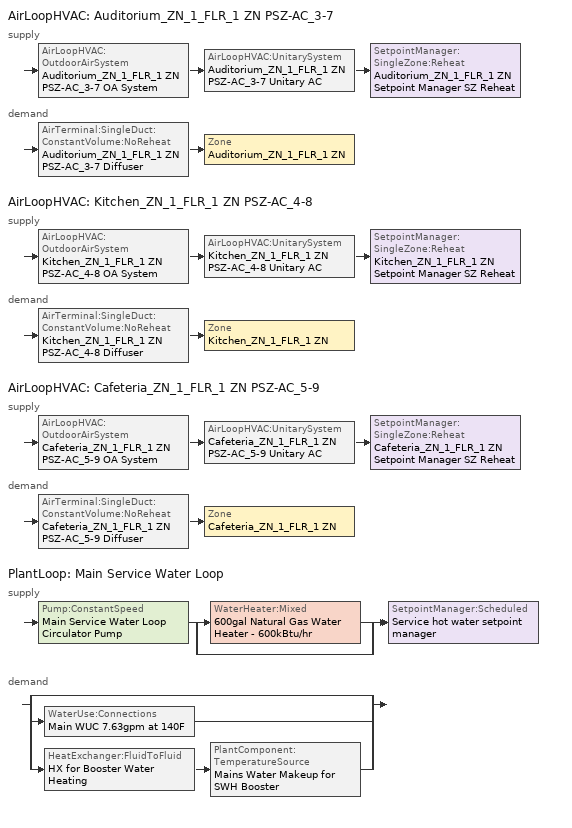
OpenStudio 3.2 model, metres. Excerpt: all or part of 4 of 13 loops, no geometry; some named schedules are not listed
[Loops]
AirLoopHVAC 'Auditorium_ZN_1_FLR_1 ZN PSZ-AC_3-7'
 supply: AirLoopHVAC:OutdoorAirSystem 'Auditorium_ZN_1_FLR_1 ZN PSZ-AC_3-7 OA System' > AirLoopHVAC:UnitarySystem 'Auditorium_ZN_1_FLR_1 ZN PSZ-AC_3-7 Unitary AC' > SetpointManager:SingleZone:Reheat 'Auditorium_ZN_1_FLR_1 ZN Setpoint Manager SZ Reheat'
 demand: AirTerminal:SingleDuct:ConstantVolume:NoReheat 'Auditorium_ZN_1_FLR_1 ZN PSZ-AC_3-7 Diffuser' > Zone 'Auditorium_ZN_1_FLR_1 ZN'
AirLoopHVAC 'Kitchen_ZN_1_FLR_1 ZN PSZ-AC_4-8'
 supply: AirLoopHVAC:OutdoorAirSystem 'Kitchen_ZN_1_FLR_1 ZN PSZ-AC_4-8 OA System' > AirLoopHVAC:UnitarySystem 'Kitchen_ZN_1_FLR_1 ZN PSZ-AC_4-8 Unitary AC' > SetpointManager:SingleZone:Reheat 'Kitchen_ZN_1_FLR_1 ZN Setpoint Manager SZ Reheat'
 demand: AirTerminal:SingleDuct:ConstantVolume:NoReheat 'Kitchen_ZN_1_FLR_1 ZN PSZ-AC_4-8 Diffuser' > Zone 'Kitchen_ZN_1_FLR_1 ZN'
AirLoopHVAC 'Cafeteria_ZN_1_FLR_1 ZN PSZ-AC_5-9'
 supply: AirLoopHVAC:OutdoorAirSystem 'Cafeteria_ZN_1_FLR_1 ZN PSZ-AC_5-9 OA System' > AirLoopHVAC:UnitarySystem 'Cafeteria_ZN_1_FLR_1 ZN PSZ-AC_5-9 Unitary AC' > SetpointManager:SingleZone:Reheat 'Cafeteria_ZN_1_FLR_1 ZN Setpoint Manager SZ Reheat'
 demand: AirTerminal:SingleDuct:ConstantVolume:NoReheat 'Cafeteria_ZN_1_FLR_1 ZN PSZ-AC_5-9 Diffuser' > Zone 'Cafeteria_ZN_1_FLR_1 ZN'
PlantLoop 'Main Service Water Loop'
 supply: Pump:ConstantSpeed 'Main Service Water Loop Circulator Pump' > split
  | WaterHeater:Mixed '600gal Natural Gas Water Heater - 600kBtu/hr'
  | bypass
  join > SetpointManager:Scheduled 'Service hot water setpoint manager'
 demand: split
  | bypass
  | WaterUse:Connections 'Main WUC 7.63gpm at 140F'
  | HeatExchanger:FluidToFluid 'HX for Booster Water Heating' > PlantComponent:TemperatureSource 'Mains Water Makeup for SWH Booster'
[Sizing:Zone] Zone Cooling Design Supply Air Temperature Input Method=SupplyAirTemperature; Zone Cooling Design Supply Air Temperature {C}=12.7778; Zone Cooling Design Supply Air Temperature Difference {deltaC}=11.11; Zone Heating Design Supply Air Temperature Input Method=SupplyAirTemperature; Zone Heating Design Supply Air Temperature Difference {deltaC}=11.11; Zone Cooling Design Supply Air Humidity Ratio {kg-H2O/kg-air}=0.0085; Zone Heating Design Supply Air Humidity Ratio {kg-H2O/kg-air}=0.008; Cooling Design Air Flow Method=DesignDay; Heating Design Air Flow Method=DesignDay; Account for Dedicated Outdoor Air System=No; Dedicated Outdoor Air System Control Strategy=NeutralSupplyAir; Dedicated Outdoor Air Low Setpoint Temperature for Design {C}=autosize; Dedicated Outdoor Air High Setpoint Temperature for Design {C}=autosize
Name | Zone Heating Design Supply Air Temperature {C}
Auditorium_ZN_1_FLR_1 ZN; Cafeteria_ZN_1_FLR_1 ZN; Kitchen_ZN_1_FLR_1 ZN | 50
Mech_ZN_1_FLR_1 ZN | 40
[Zone equipment]
Auditorium_ZN_1_FLR_1 ZN: Auditorium_ZN_1_FLR_1 ZN PSZ-AC_3-7 Diffuser
Cafeteria_ZN_1_FLR_1 ZN: Cafeteria_ZN_1_FLR_1 ZN PSZ-AC_5-9 Diffuser
Kitchen_ZN_1_FLR_1 ZN: Kitchen_ZN_1_FLR_1 ZN PSZ-AC_4-8 Diffuser, Kitchen_ZN_1_FLR_1 ZN Exhaust Fan
[PlantLoop]
Main Service Water Loop: Glycol Concentration=0; Maximum Loop Temperature {C}=60; Minimum Loop Temperature {C}=10; Plant Loop Volume {m3}=Autocalculate; Load Distribution Scheme=Optimal
[Sizing:Plant]
Main Service Water Loop: Loop Type=Heating; Design Loop Exit Temperature {C}=60; Loop Design Temperature Difference {deltaC}=5; Sizing Option=NonCoincident; Zone Timesteps in Averaging Window=1; Coincident Sizing Factor Mode=None
[SetpointManager:Scheduled]
Service hot water setpoint manager: Control Variable=Temperature; Schedule=Service Water Loop Temp - 140F
[Pump:ConstantSpeed]
Main Service Water Loop Circulator Pump: Rated Flow Rate {m3/s}=autosize; Rated Pump Head {Pa}=34026; Rated Power Consumption {W}=autosize; Motor Efficiency=0.3; Fraction of Motor Inefficiencies to Fluid Stream=0; Pump Control Type=Intermittent; Design Power Sizing Method=PowerPerFlowPerPressure; Design Electric Power per Unit Flow Rate {W/(m3/s)}=348701.1; Design Shaft Power per Unit Flow Rate per Unit Head {W-s/m3-Pa}=1.28205
[AirLoopHVAC] Availability Schedule=SchoolSecondary HVACOperationSchd; Design Supply Air Flow Rate {m3/s}=autosize; Design Return Air Flow Fraction of Supply Air Flow=1
Auditorium_ZN_1_FLR_1 ZN PSZ-AC_3-7; Kitchen_ZN_1_FLR_1 ZN PSZ-AC_4-8; Cafeteria_ZN_1_FLR_1 ZN PSZ-AC_5-9
[Sizing:System] Type of Load to Size On=Sensible; Design Outdoor Air Flow Rate {m3/s}=Autosize; Central Heating Maximum System Air Flow Ratio=1; Preheat Design Temperature {C}=7.22222; Preheat Design Humidity Ratio {kg-H2O/kg-Air}=0.008; Precool Design Temperature {C}=12.7778; Precool Design Humidity Ratio {kg-H2O/kg-Air}=0.008; Central Cooling Design Supply Air Temperature {C}=12.7778; Central Heating Design Supply Air Temperature {C}=50; Sizing Option=Coincident; 100% Outdoor Air in Cooling=No; 100% Outdoor Air in Heating=No; Central Cooling Design Supply Air Humidity Ratio {kg-H2O/kg-Air}=0.0085; Central Heating Design Supply Air Humidity Ratio {kg-H2O/kg-Air}=0.008; Cooling Design Air Flow Method=DesignDay; Cooling Design Air Flow Rate {m3/s}=0; Heating Design Air Flow Method=DesignDay; Heating Design Air Flow Rate {m3/s}=0; System Outdoor Air Method=ZoneSum; Zone Maximum Outdoor Air Fraction=1; Cooling Supply Air Flow Rate Per Floor Area {m3/s-m2}=0.00996765; Cooling Fraction of Autosized Cooling Supply Air Flow Rate=1; Cooling Supply Air Flow Rate Per Unit Cooling Capacity {m3/s-W}=3.94755e-05; Heating Supply Air Flow Rate Per Floor Area {m3/s-m2}=0.00996765; Heating Fraction of Autosized Heating Supply Air Flow Rate=1; Heating Fraction of Autosized Cooling Supply Air Flow Rate=1; Heating Supply Air Flow Rate Per Unit Heating Capacity {m3/s-W}=3.15882e-05; Cooling Design Capacity Method=CoolingDesignCapacity; Cooling Design Capacity {W}=autosize; Cooling Design Capacity Per Floor Area {W/m2}=234.7; Fraction of Autosized Cooling Design Capacity=1; Heating Design Capacity Method=HeatingDesignCapacity; Heating Design Capacity {W}=autosize; Heating Design Capacity Per Floor Area {W/m2}=157; Fraction of Autosized Heating Design Capacity=1; Central Cooling Capacity Control Method=OnOff
Auditorium_ZN_1_FLR_1 ZN PSZ-AC_3-7; Kitchen_ZN_1_FLR_1 ZN PSZ-AC_4-8; Cafeteria_ZN_1_FLR_1 ZN PSZ-AC_5-9
[Controller:OutdoorAir] Minimum Outdoor Air Flow Rate {m3/s}=autosize; Maximum Outdoor Air Flow Rate {m3/s}=Autosize; Economizer Control Type=NoEconomizer; Economizer Control Action Type=ModulateFlow; Economizer Maximum Limit Dry-Bulb Temperature {C}=28; Economizer Maximum Limit Enthalpy {J/kg}=64000; Lockout Type=NoLockout; Minimum Limit Type=FixedMinimum; Minimum Outdoor Air Schedule=SchoolSecondary MinOA_MotorizedDamper_Sched; High Humidity Control=No; Heat Recovery Bypass Control Type=BypassWhenWithinEconomizerLimits
Name | Controller Mechanical Ventilation
Auditorium_ZN_1_FLR_1 ZN PSZ-AC_3-7 OA System Controller | Controller Mechanical Ventilation 3
Kitchen_ZN_1_FLR_1 ZN PSZ-AC_4-8 OA System Controller | Controller Mechanical Ventilation 4
Cafeteria_ZN_1_FLR_1 ZN PSZ-AC_5-9 OA System Controller | Controller Mechanical Ventilation 5
[Controller:MechanicalVentilation] Availability Schedule=Always On Discrete
Controller Mechanical Ventilation 3; Controller Mechanical Ventilation 4; Controller Mechanical Ventilation 5
[AirLoopHVAC:OutdoorAirSystem]
Name | Controller
Auditorium_ZN_1_FLR_1 ZN PSZ-AC_3-7 OA System | Auditorium_ZN_1_FLR_1 ZN PSZ-AC_3-7 OA System Controller
Kitchen_ZN_1_FLR_1 ZN PSZ-AC_4-8 OA System | Kitchen_ZN_1_FLR_1 ZN PSZ-AC_4-8 OA System Controller
Cafeteria_ZN_1_FLR_1 ZN PSZ-AC_5-9 OA System | Cafeteria_ZN_1_FLR_1 ZN PSZ-AC_5-9 OA System Controller
[SetpointManager:SingleZone:Reheat] Minimum Supply Air Temperature {C}=12.7778; Maximum Supply Air Temperature {C}=50
Name | Control Zone
Auditorium_ZN_1_FLR_1 ZN Setpoint Manager SZ Reheat | Auditorium_ZN_1_FLR_1 ZN
Kitchen_ZN_1_FLR_1 ZN Setpoint Manager SZ Reheat | Kitchen_ZN_1_FLR_1 ZN
Cafeteria_ZN_1_FLR_1 ZN Setpoint Manager SZ Reheat | Cafeteria_ZN_1_FLR_1 ZN
[Coil:Heating:Gas] Availability Schedule=Always On Discrete; Gas Burner Efficiency=0.8; Nominal Capacity {W}=AutoSize; Parasitic Electric Load {W}=0; Parasitic Gas Load {W}=0
Auditorium_ZN_1_FLR_1 ZN PSZ-AC_3-7 Gas Htg Coil; Kitchen_ZN_1_FLR_1 ZN PSZ-AC_4-8 Gas Htg Coil; Cafeteria_ZN_1_FLR_1 ZN PSZ-AC_5-9 Gas Htg Coil
[Coil:Heating:Electric] Availability Schedule=Always Off Discrete; Efficiency=1; Nominal Capacity {W}=0
Auditorium_ZN_1_FLR_1 ZN PSZ-AC_3-7 No Heat; Kitchen_ZN_1_FLR_1 ZN PSZ-AC_4-8 No Heat; Cafeteria_ZN_1_FLR_1 ZN PSZ-AC_5-9 No Heat
[Coil:Cooling:DX:TwoSpeed] Availability Schedule=Always On Discrete; Rated High Speed Total Cooling Capacity {W}=Autosize; Rated High Speed Sensible Heat Ratio=Autosize; Rated High Speed COP {W/W}=3; Rated High Speed Air Flow Rate {m3/s}=Autosize; Unit Internal Static Air Pressure {Pa}=773.3; Rated Low Speed Total Cooling Capacity {W}=Autosize; Rated Low Speed Sensible Heat Ratio=0.69; Rated Low Speed COP {W/W}=3; Condenser Type=AirCooled; Minimum Outdoor Dry-Bulb Temperature for Compressor Operation {C}=-25; High Speed Evaporative Condenser Effectiveness=0; High Speed Evaporative Condenser Air Flow Rate {m3/s}=Autosize; High Speed Evaporative Condenser Pump Rated Power Consumption {W}=Autosize; Low Speed Evaporative Condenser Effectiveness=0; Low Speed Evaporative Condenser Air Flow Rate {m3/s}=Autosize; Low Speed Evaporative Condenser Pump Rated Power Consumption {W}=Autosize; Basin Heater Capacity {W/K}=10; Basin Heater Setpoint Temperature {C}=2
Name | Total Cooling Capacity Function of Temperature Curve | Total Cooling Capacity Function of Flow Fraction Curve | Energy Input Ratio Function of Temperature Curve | Energy Input Ratio Function of Flow Fraction Curve | Part Load Fraction Correlation Curve | Low Speed Total Cooling Capacity Function of Temperature Curve | Low Speed Energy Input Ratio Function of Temperature Curve
Auditorium_ZN_1_FLR_1 ZN PSZ-AC_3-7 2spd DX AC Clg Coil | Curve Biquadratic 23 | Curve Quadratic 17 | Curve Biquadratic 24 | Curve Quadratic 18 | Curve Quadratic 19 | Curve Biquadratic 25 | Curve Biquadratic 26
Kitchen_ZN_1_FLR_1 ZN PSZ-AC_4-8 2spd DX AC Clg Coil | Curve Biquadratic 31 | Curve Quadratic 23 | Curve Biquadratic 32 | Curve Quadratic 24 | Curve Quadratic 25 | Curve Biquadratic 33 | Curve Biquadratic 34
Cafeteria_ZN_1_FLR_1 ZN PSZ-AC_5-9 2spd DX AC Clg Coil | Curve Biquadratic 39 | Curve Quadratic 29 | Curve Biquadratic 40 | Curve Quadratic 30 | Curve Quadratic 31 | Curve Biquadratic 41 | Curve Biquadratic 42
[Fan:OnOff] Availability Schedule=Always On Discrete; Fan Total Efficiency=0.54; Pressure Rise {Pa}=622.722; Maximum Flow Rate {m3/s}=autosize; Motor Efficiency=0.9; Motor In Airstream Fraction=1
Name | Fan Power Ratio Function of Speed Ratio Curve | Fan Efficiency Ratio Function of Speed Ratio Curve
Auditorium_ZN_1_FLR_1 ZN PSZ-AC_3-7 Fan | Fan On Off Power Curve 2 | Fan On Off Efficiency Curve 2
Kitchen_ZN_1_FLR_1 ZN PSZ-AC_4-8 Fan | Fan On Off Power Curve 3 | Fan On Off Efficiency Curve 3
Cafeteria_ZN_1_FLR_1 ZN PSZ-AC_5-9 Fan | Fan On Off Power Curve 4 | Fan On Off Efficiency Curve 4
[AirLoopHVAC:UnitarySystem] Control Type=Load; Dehumidification Control Type=None; Availability Schedule=SchoolSecondary HVACOperationSchd; Fan Placement=DrawThrough; Supply Air Fan Operating Mode Schedule=SchoolSecondary HVACOperationSchd; DX Heating Coil Sizing Ratio=1; Use DOAS DX Cooling Coil=No; DOAS DX Cooling Coil Leaving Minimum Air Temperature {C}=2; Latent Load Control=SensibleOnlyLoadControl; Supply Air Flow Rate During Cooling Operation {m3/s}=Autosize; Supply Air Flow Rate During Heating Operation {m3/s}=Autosize; Supply Air Flow Rate When No Cooling or Heating is Required {m3/s}=Autosize; Maximum Supply Air Temperature {C}=80; Maximum Outdoor Dry-Bulb Temperature for Supplemental Heater Operation {C}=21; Maximum Cycling Rate {cycles/hr}=2.5; Heat Pump Time Constant {s}=60; Fraction of On-Cycle Power Use=0.01; Heat Pump Fan Delay Time {s}=60; Ancilliary On-Cycle Electric Power {W}=0; Ancilliary Off-Cycle Electric Power {W}=0
Name | Controlling Zone or Thermostat Location | Supply Fan | Heating Coil | Cooling Coil | Supplemental Heating Coil
Auditorium_ZN_1_FLR_1 ZN PSZ-AC_3-7 Unitary AC | Auditorium_ZN_1_FLR_1 ZN | Auditorium_ZN_1_FLR_1 ZN PSZ-AC_3-7 Fan | Auditorium_ZN_1_FLR_1 ZN PSZ-AC_3-7 Gas Htg Coil | Auditorium_ZN_1_FLR_1 ZN PSZ-AC_3-7 2spd DX AC Clg Coil | Auditorium_ZN_1_FLR_1 ZN PSZ-AC_3-7 No Heat
Kitchen_ZN_1_FLR_1 ZN PSZ-AC_4-8 Unitary AC | Kitchen_ZN_1_FLR_1 ZN | Kitchen_ZN_1_FLR_1 ZN PSZ-AC_4-8 Fan | Kitchen_ZN_1_FLR_1 ZN PSZ-AC_4-8 Gas Htg Coil | Kitchen_ZN_1_FLR_1 ZN PSZ-AC_4-8 2spd DX AC Clg Coil | Kitchen_ZN_1_FLR_1 ZN PSZ-AC_4-8 No Heat
Cafeteria_ZN_1_FLR_1 ZN PSZ-AC_5-9 Unitary AC | Cafeteria_ZN_1_FLR_1 ZN | Cafeteria_ZN_1_FLR_1 ZN PSZ-AC_5-9 Fan | Cafeteria_ZN_1_FLR_1 ZN PSZ-AC_5-9 Gas Htg Coil | Cafeteria_ZN_1_FLR_1 ZN PSZ-AC_5-9 2spd DX AC Clg Coil | Cafeteria_ZN_1_FLR_1 ZN PSZ-AC_5-9 No Heat
[AirTerminal:SingleDuct:ConstantVolume:NoReheat] Availability Schedule=Always On Discrete; Maximum Air Flow Rate {m3/s}=AutoSize
Auditorium_ZN_1_FLR_1 ZN PSZ-AC_3-7 Diffuser; Kitchen_ZN_1_FLR_1 ZN PSZ-AC_4-8 Diffuser; Cafeteria_ZN_1_FLR_1 ZN PSZ-AC_5-9 Diffuser
[Fan:ZoneExhaust]
Kitchen_ZN_1_FLR_1 ZN Exhaust Fan: Availability Schedule=SchoolSecondary Kitchen_Exhaust_SCH; Fan Total Efficiency=0.6; Pressure Rise {Pa}=0; Maximum Flow Rate {m3/s}=2.54852; Flow Fraction Schedule=SchoolSecondary Kitchen_Exhaust_SCH_DCV; System Availability Manager Coupling Mode=Decoupled; Balanced Exhaust Fraction Schedule=SchoolSecondary Kitchen Exhaust Fan Balanced Exhaust Fraction Schedule
[Refrigeration:System]
RefrSystem - Secondary School: Refrigeration Condenser=Refrigeration Condenser Air Cooled 1; Minimum Condensing Temperature {C}=21; Refrigeration System Working Fluid Type=R404a; Suction Temperature Control Type=ConstantSuctionTemperature; Suction Piping Zone=Kitchen_ZN_1_FLR_1 ZN
[Refrigeration:Case]
Case Secondary School: Availability Schedule=Always On Discrete; Zone=Kitchen_ZN_1_FLR_1 ZN; Rated Ambient Temperature {C}=23.8889; Rated Ambient Relative Humidity {percent}=55; Rated Total Cooling Capacity per Unit Length {W/m}=734; Rated Latent Heat Ratio=0.08; Rated Runtime Fraction=0.85; Case Length {m}=7.32; Case Operating Temperature {C}=2; Latent Case Credit Curve Type=CaseTemperatureMethod; Latent Case Credit Curve=Refrigeration Case Latent Credit Curve; Standard Case Fan Power per Unit Length {W/m}=55; Operating Case Fan Power per Unit Length {W/m}=55; Standard Case Lighting Power per Unit Length {W/m}=33; Installed Case Lighting Power per Unit Length {W/m}=33; Case Lighting Schedule=SchoolSecondary BLDG_LIGHT_SCH_2010; Fraction of Lighting Energy to Case=1; Anti-Sweat Heater Control Type=None; Humidity at Zero Anti-Sweat Heater Energy {percent}=0; Case Height {m}=1.5; Fraction of Anti-Sweat Heater Energy to Case=0.2; Case Defrost Power per Unit Length {W/m}=0; Case Defrost Type=None; Case Defrost Schedule=Refrigeration Defrost Schedule; Case Defrost Drip-Down Schedule=Refrigeration Defrost Schedule 1; Defrost Energy Correction Curve Type=None; Under Case HVAC Return Air Fraction=0.05; Refrigerated Case Restocking Schedule=SchoolSecondary Kitchen_ZN_1_FLR_1_Case:2_SELFCONTAINEDDISPLAYCASE_CaseStockingSched; Case Credit Fraction Schedule=Refrigeration Case Credit Schedule; Design Evaporator Temperature or Brine Inlet Temperature {C}=-5.56
[Refrigeration:WalkIn]
Walk-In Secondary School: Availability Schedule=Always On Discrete; Rated Coil Cooling Capacity {W}=5372.88; Operating Temperature {C}=-23; Rated Cooling Source Temperature {C}=-28.3333; Rated Total Heating Power {W}=0; Rated Cooling Coil Fan Power {W}=500; Rated Circulation Fan Power {W}=0; Rated Total Lighting Power {W}=241.56; Lighting Schedule=SchoolSecondary BLDG_LIGHT_SCH; Defrost Type=Electric; Defrost Control Type=TimeSchedule; Defrost Schedule=Refrigeration Defrost Schedule 2; Defrost Drip-Down Schedule=Refrigeration Defrost Schedule 3; Defrost Power {W}=3001.2; Temperature Termination Defrost Fraction to Ice=0.7; Restocking Schedule=SchoolSecondary Kitchen_ZN_1_FLR_1_Case:1_WALKINFREEZER_WalkInStockingSched; Insulated Floor Surface Area {m2}=22.2967; Insulated Floor U-Value {W/m2-K}=0.207; WalkIn Zone Boundary 1=Refrigeration Walk In Zone Boundary 1
[Refrigeration:WalkIn:ZoneBoundary]
Refrigeration Walk In Zone Boundary 1: Zone=Kitchen_ZN_1_FLR_1 ZN; Total Insulated Surface Area Facing Zone {m2}=43.4; Insulated Surface U-Value Facing Zone {W/m2-K}=0.235; Area of Stocking Doors Facing Zone {m2}=2; Height of Stocking Doors Facing Zone {m}=2; Stocking Door Opening Schedule Name Facing Zone=door_wi_sched; Stocking Door Opening Protection Type Facing Zone=StripCurtain
[Refrigeration:Condenser:AirCooled]
Refrigeration Condenser Air Cooled 1: Rated Effective Total Heat Rejection Rate Curve=Curve Linear 1; Rated Subcooling Temperature Difference {deltaC}=0; Condenser Fan Speed Control Type=Fixed; Rated Fan Power {W}=1198.05; Minimum Fan Air Flow Ratio=0.1
[WaterHeater:Mixed]
600gal Natural Gas Water Heater - 600kBtu/hr: Tank Volume {m3}=2.27125; Setpoint Temperature Schedule=Service Water Loop Temp - 140F; Deadband Temperature Difference {deltaC}=2; Maximum Temperature Limit {C}=60; Heater Control Type=Cycle; Heater Maximum Capacity {W}=175843; Heater Fuel Type=NaturalGas; Heater Thermal Efficiency=0.78; Off Cycle Parasitic Fuel Consumption Rate {W}=1268.35; Off Cycle Parasitic Fuel Type=NaturalGas; Off Cycle Parasitic Heat Fraction to Tank=0.8; On Cycle Parasitic Fuel Consumption Rate {W}=1268.35; On Cycle Parasitic Fuel Type=NaturalGas; Ambient Temperature Indicator=ThermalZone; Ambient Temperature Thermal Zone=Mech_ZN_1_FLR_1 ZN; Off Cycle Loss Coefficient to Ambient Temperature {W/K}=6; On Cycle Loss Coefficient to Ambient Temperature {W/K}=6; Use Side Effectiveness=1; Source Side Effectiveness=1; Use Side Design Flow Rate {m3/s}=autosize; Source Side Design Flow Rate {m3/s}=autosize; Indirect Water Heating Recovery Time {hr}=1.5; Source Side Flow Control Mode=IndirectHeatPrimarySetpoint
[WaterHeater:Sizing]
600gal Natural Gas Water Heater - 600kBtu/hr: Design Mode=PeakDraw; Time Storage Can Meet Peak Draw {hr}=0.538503; Time for Tank Recovery {hr}=0; Nominal Tank Volume for Autosizing Plant Connections {m3}=1
[WaterUse:Connections]
Main WUC 7.63gpm at 140F: Drain Water Heat Exchanger Type=None; Drain Water Heat Exchanger Destination=Plant; Water Use Equipment Name 1=Main Service Water Use 7.63gpm at 140F
[WaterUse:Equipment:Definition]
Main Service Water Use Def 7.63gpm: Peak Flow Rate {m3/s}=0.000481378; Target Temperature Schedule=Mixed Water At Faucet Temp - 140F; Sensible Fraction Schedule=Fraction Sensible - 0.2; Latent Fraction Schedule=Fraction Latent - 0.05
[WaterUse:Equipment]
Main Service Water Use 7.63gpm at 140F: Water Use Equipment Definition=Main Service Water Use Def 7.63gpm; Flow Rate Fraction Schedule=SchoolSecondary BLDG_SWH_SCH
[HeatExchanger:FluidToFluid]
HX for Booster Water Heating: Loop Demand Side Design Flow Rate {m3/s}=autosize; Loop Supply Side Design Flow Rate {m3/s}=autosize; Heat Exchange Model Type=Ideal; Heat Exchanger U-Factor Times Area Value {W/K}=autosize; Control Type=UncontrolledOn; Minimum Temperature Difference to Activate Heat Exchanger {deltaC}=0.01; Heat Transfer Metering End Use Type=LoopToLoop; Component Override Cooling Control Temperature Mode=Loop; Sizing Factor=1; Operation Minimum Temperature Limit {C}=0; Operation Maximum Temperature Limit {C}=100
[PlantComponent:TemperatureSource]
Mains Water Makeup for SWH Booster: Design Volume Flow Rate {m3/s}=autosize; Temperature Specification Type=Scheduled; Source Temperature {C}=8; Source Temperature Schedule=Mains Water Temperature
[Schedule:Constant]
Name | Value
Always On Discrete | 1
Always Off Discrete | 0
[Schedule:Ruleset]
Name | Default Day Schedule | Summer Design Day Schedule | Winter Design Day Schedule
SchoolSecondary BLDG_LIGHT_SCH_2010 | SchoolSecondary BLDG_LIGHT_SCH_2010 Default | SchoolSecondary BLDG_LIGHT_SCH_2010 Summer Design Day | SchoolSecondary BLDG_LIGHT_SCH_2010 Winter Design Day
SchoolSecondary HVACOperationSchd | SchoolSecondary HVACOperationSchd Default | SchoolSecondary HVACOperationSchd Summer Design Day | SchoolSecondary HVACOperationSchd Winter Design Day
SchoolSecondary MinOA_MotorizedDamper_Sched | SchoolSecondary MinOA_MotorizedDamper_Sched Default | SchoolSecondary MinOA_MotorizedDamper_Sched Summer Design Day | SchoolSecondary MinOA_MotorizedDamper_Sched Winter Design Day
SchoolSecondary Kitchen_Exhaust_SCH | SchoolSecondary Kitchen_Exhaust_SCH Default | SchoolSecondary Kitchen_Exhaust_SCH Summer Design Day | SchoolSecondary Kitchen_Exhaust_SCH Winter Design Day
SchoolSecondary Kitchen_Exhaust_SCH_DCV | SchoolSecondary Kitchen_Exhaust_SCH_DCV Default | SchoolSecondary Kitchen_Exhaust_SCH_DCV Summer Design Day | SchoolSecondary Kitchen_Exhaust_SCH_DCV Winter Design Day
SchoolSecondary Kitchen Exhaust Fan Balanced Exhaust Fraction Schedule | SchoolSecondary Kitchen Exhaust Fan Balanced Exhaust Fraction Schedule Default | SchoolSecondary Kitchen Exhaust Fan Balanced Exhaust Fraction Schedule Summer Design Day | SchoolSecondary Kitchen Exhaust Fan Balanced Exhaust Fraction Schedule Winter Design Day
SchoolSecondary Kitchen_ZN_1_FLR_1_Case:2_SELFCONTAINEDDISPLAYCASE_CaseStockingSched | SchoolSecondary Kitchen_ZN_1_FLR_1_Case:2_SELFCONTAINEDDISPLAYCASE_CaseStockingSched Default | SchoolSecondary Kitchen_ZN_1_FLR_1_Case:2_SELFCONTAINEDDISPLAYCASE_CaseStockingSched Summer Design Day | SchoolSecondary Kitchen_ZN_1_FLR_1_Case:2_SELFCONTAINEDDISPLAYCASE_CaseStockingSched Winter Design Day
Refrigeration Defrost Schedule | Refrigeration Defrost Schedule Default
Refrigeration Defrost Schedule 1 | Refrigeration Defrost Schedule Default 1
Refrigeration Case Credit Schedule | Refrigeration Case Credit Schedule Default
SchoolSecondary Kitchen_ZN_1_FLR_1_Case:1_WALKINFREEZER_WalkInStockingSched | SchoolSecondary Kitchen_ZN_1_FLR_1_Case:1_WALKINFREEZER_WalkInStockingSched Default | SchoolSecondary Kitchen_ZN_1_FLR_1_Case:1_WALKINFREEZER_WalkInStockingSched Summer Design Day | SchoolSecondary Kitchen_ZN_1_FLR_1_Case:1_WALKINFREEZER_WalkInStockingSched Winter Design Day
SchoolSecondary BLDG_LIGHT_SCH | SchoolSecondary BLDG_LIGHT_SCH Default | SchoolSecondary BLDG_LIGHT_SCH Summer Design Day | SchoolSecondary BLDG_LIGHT_SCH Winter Design Day
door_wi_sched | door_wi_sched Default
Refrigeration Defrost Schedule 2 | Refrigeration Defrost Schedule Default 2
Refrigeration Defrost Schedule 3 | Refrigeration Defrost Schedule Default 3
Service Water Loop Temp - 140F | Service Water Loop Temp - 140F Default
[Curve:Biquadratic] Minimum Value of x=17; Maximum Value of x=22; Minimum Value of y=13; Maximum Value of y=46
Name | Coefficient1 Constant | Coefficient2 x | Coefficient3 x**2 | Coefficient4 y | Coefficient5 y**2 | Coefficient6 x*y
Curve Biquadratic 23; Curve Biquadratic 25; Curve Biquadratic 31; Curve Biquadratic 33; Curve Biquadratic 39; Curve Biquadratic 41 | 0.42415 | 0.04426 | -0.00042 | 0.00333 | -8e-05 | -0.00021
Curve Biquadratic 24; Curve Biquadratic 26; Curve Biquadratic 32; Curve Biquadratic 34; Curve Biquadratic 40; Curve Biquadratic 42 | 1.23649 | -0.02431 | 0.00057 | -0.01434 | 0.00063 | -0.00038
[Curve:Quadratic]
Name | Coefficient1 Constant | Coefficient2 x | Coefficient3 x**2 | Minimum Value of x | Maximum Value of x
Curve Quadratic 17; Curve Quadratic 23; Curve Quadratic 29 | 0.77136 | 0.34053 | -0.11088 | 0.75918 | 1.13877
Curve Quadratic 18; Curve Quadratic 24; Curve Quadratic 30 | 1.2055 | -0.32953 | 0.12308 | 0.75918 | 1.13877
Curve Quadratic 19; Curve Quadratic 25; Curve Quadratic 31 | 0.771 | 0.229 | 0 | 0 | 1
[Curve:Exponent] Coefficient1 Constant=1; Coefficient2 Constant=0; Coefficient3 Constant=0; Minimum Value of x=0; Maximum Value of x=1
Fan On Off Power Curve 2; Fan On Off Power Curve 3; Fan On Off Power Curve 4
[Curve:Cubic]
Name | Coefficient1 Constant | Coefficient2 x | Coefficient3 x**2 | Coefficient4 x**3 | Minimum Value of x | Maximum Value of x
Fan On Off Efficiency Curve 2; Fan On Off Efficiency Curve 3; Fan On Off Efficiency Curve 4 | 1 | 0 | 0 | 0 | 0 | 1
Refrigeration Case Latent Credit Curve | 0.0265263 | 0.00107803 | 6.02558e-05 | 1.23732e-06 | -35 | 20
[Curve:Linear]
Curve Linear 1: Coefficient1 Constant=0; Coefficient2 x=2036.97; Minimum Value of x=1.4; Maximum Value of x=33.3
